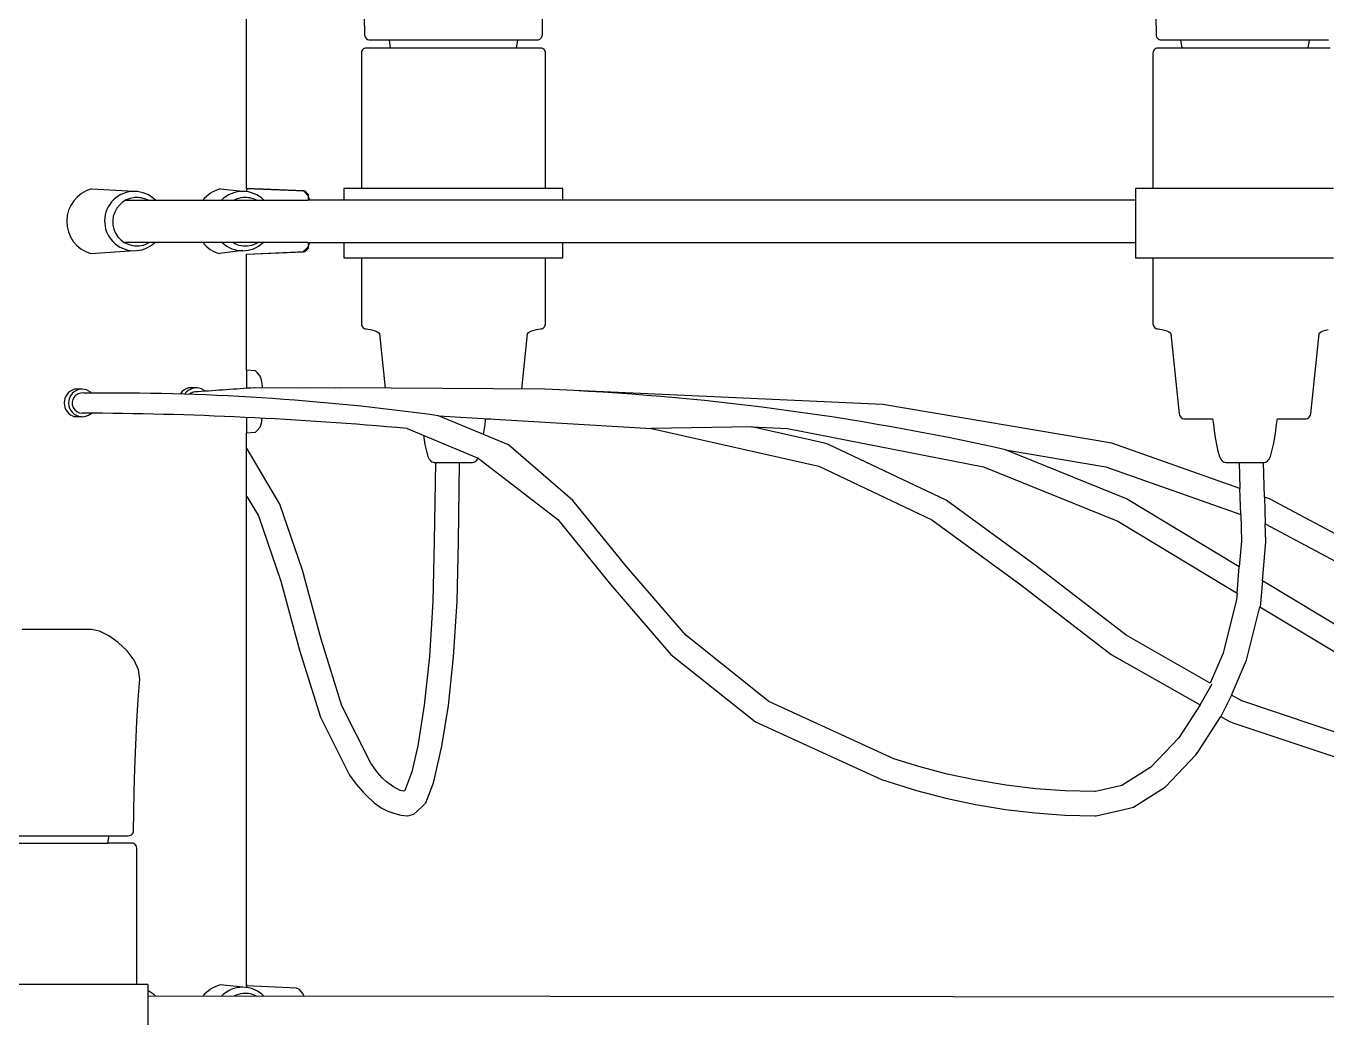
# Model space of a CAD drawing. Header units: millimetres. Extents: x 112 to 8820, y -2365 to 5002.
# Drawn here: x 3414.5 to 3602.2, y -683 to -539.9 of the extents above; entities that cross this region are included whole.
import ezdxf

# ---------------------------------------------------------------- set-up
doc = ezdxf.new("R2010")
doc.units = ezdxf.units.MM

# ---------------------------------------------------------------- blocks, each defined once
blk = doc.blocks.new('2097-50_EL_lateral')
for p, q in [((2.914, -93.699), (2.914, -88.413)), ((4.615, -91.218), (4.619, -91.482)), ((7.184, -91.482), (7.187, -91.218)), ((16.033, -91.218), (16.037, -91.482)), ((4.619, -91.482), (4.621, -91.499)), ((4.621, -91.499), (4.627, -91.515)), ((4.627, -91.515), (4.636, -91.528)), ((4.636, -91.528), (4.648, -91.54)), ((4.648, -91.54), (4.662, -91.548)), ((4.662, -91.548), (4.679, -91.553)), ((4.679, -91.553), (4.696, -91.555)), ((4.696, -91.555), (4.753, -91.555)), ((4.753, -91.555), (4.882, -91.555)), ((4.882, -91.555), (4.973, -91.555)), ((4.973, -91.555), (4.989, -91.673)), ((4.973, -91.555), (6.829, -91.555)), ((6.813, -91.673), (6.829, -91.555)), ((6.829, -91.555), (6.92, -91.555)), ((6.92, -91.555), (7.049, -91.555)), ((7.049, -91.555), (7.106, -91.555)), ((7.106, -91.555), (7.124, -91.553)), ((7.124, -91.553), (7.14, -91.548)), ((7.14, -91.548), (7.154, -91.54)), ((7.154, -91.54), (7.166, -91.528)), ((7.166, -91.528), (7.176, -91.515)), ((7.176, -91.515), (7.181, -91.499)), ((7.181, -91.499), (7.184, -91.482)), ((16.037, -91.482), (16.039, -91.499)), ((16.039, -91.499), (16.045, -91.515)), ((16.045, -91.515), (16.054, -91.528)), ((16.054, -91.528), (16.066, -91.54)), ((16.066, -91.54), (16.081, -91.548)), ((16.081, -91.548), (16.097, -91.553)), ((16.097, -91.553), (16.114, -91.555)), ((16.114, -91.555), (16.171, -91.555)), ((16.171, -91.555), (16.3, -91.555)), ((16.3, -91.555), (16.391, -91.555)), ((16.391, -91.555), (16.407, -91.673)), ((16.391, -91.555), (18.248, -91.555)), ((18.231, -91.673), (18.248, -91.555)), ((18.248, -91.555), (18.339, -91.555)), ((18.339, -91.555), (18.468, -91.555)), ((18.468, -91.555), (18.524, -91.555)), ((4.575, -91.73), (4.573, -91.747)), ((4.573, -91.747), (4.573, -93.7)), ((4.581, -91.714), (4.575, -91.73)), ((4.59, -91.7), (4.581, -91.714)), ((4.601, -91.689), (4.59, -91.7)), ((4.615, -91.68), (4.601, -91.689)), ((4.631, -91.675), (4.615, -91.68)), ((4.647, -91.673), (4.631, -91.675)), ((4.675, -91.673), (4.647, -91.673)), ((4.756, -91.673), (4.675, -91.673)), ((4.887, -91.673), (4.756, -91.673)), ((5.062, -91.673), (4.887, -91.673)), ((5.274, -91.673), (5.062, -91.673)), ((5.514, -91.673), (5.274, -91.673)), ((5.77, -91.673), (5.514, -91.673)), ((6.032, -91.673), (5.77, -91.673)), ((6.289, -91.673), (6.032, -91.673)), ((6.528, -91.673), (6.289, -91.673)), ((6.74, -91.673), (6.528, -91.673)), ((6.915, -91.673), (6.74, -91.673)), ((7.046, -91.673), (6.915, -91.673)), ((7.127, -91.673), (7.046, -91.673)), ((7.155, -91.673), (7.127, -91.673)), ((7.172, -91.675), (7.155, -91.673)), ((7.187, -91.68), (7.172, -91.675)), ((7.201, -91.689), (7.187, -91.68)), ((7.213, -91.7), (7.201, -91.689)), ((7.221, -91.714), (7.213, -91.7)), ((7.227, -91.73), (7.221, -91.714)), ((7.229, -91.747), (7.227, -91.73)), ((7.229, -93.7), (7.229, -91.747)), ((15.994, -91.73), (15.992, -91.747)), ((15.992, -91.747), (15.992, -93.7)), ((15.999, -91.714), (15.994, -91.73)), ((16.008, -91.7), (15.999, -91.714)), ((16.019, -91.689), (16.008, -91.7)), ((16.033, -91.68), (16.019, -91.689)), ((16.049, -91.675), (16.033, -91.68)), ((16.066, -91.673), (16.049, -91.675)), ((16.093, -91.673), (16.066, -91.673)), ((16.174, -91.673), (16.093, -91.673)), ((16.305, -91.673), (16.174, -91.673)), ((16.48, -91.673), (16.305, -91.673)), ((16.693, -91.673), (16.48, -91.673)), ((16.932, -91.673), (16.693, -91.673)), ((17.188, -91.673), (16.932, -91.673)), ((17.45, -91.673), (17.188, -91.673)), ((17.707, -91.673), (17.45, -91.673)), ((17.946, -91.673), (17.707, -91.673)), ((18.158, -91.673), (17.946, -91.673)), ((18.334, -91.673), (18.158, -91.673)), ((18.465, -91.673), (18.334, -91.673)), ((18.546, -91.673), (18.465, -91.673)), ((2.861, -93.742, 0.142), (2.535, -93.708, 0.047)), ((3.738, -93.734), (2.914, -93.699)), ((2.914, -93.7), (3.756, -93.734)), ((2.914, -93.7), (2.914, -93.746)), ((3.76, -93.755), (3.738, -93.734)), ((3.756, -93.734), (3.806, -93.787)), ((3.806, -93.806), (3.76, -93.755)), ((3.806, -93.787), (3.806, -93.806)), ((3.823, -93.861), (3.806, -93.806)), ((3.806, -93.806), (3.806, -93.861)), ((4.357, -93.7), (4.322, -93.7)), ((4.322, -93.7), (4.322, -93.869)), ((4.459, -93.7), (4.357, -93.7)), ((4.624, -93.7), (4.459, -93.7)), ((4.845, -93.7), (4.624, -93.7)), ((5.112, -93.7), (4.845, -93.7)), ((5.413, -93.7), (5.112, -93.7)), ((5.736, -93.7), (5.413, -93.7)), ((6.066, -93.7), (5.736, -93.7)), ((6.389, -93.7), (6.066, -93.7)), ((6.691, -93.7), (6.389, -93.7)), ((6.958, -93.7), (6.691, -93.7)), ((7.179, -93.7), (6.958, -93.7)), ((7.344, -93.7), (7.179, -93.7)), ((7.446, -93.7), (7.344, -93.7)), ((7.48, -93.7), (7.446, -93.7)), ((7.48, -93.869), (7.48, -93.7)), ((15.775, -93.7), (15.74, -93.7)), ((15.74, -93.7), (15.74, -93.869)), ((15.877, -93.7), (15.775, -93.7)), ((16.245, -93.7), (15.877, -93.7)), ((16.263, -93.7), (16.245, -93.7)), ((16.53, -93.7), (16.263, -93.7)), ((16.831, -93.7), (16.53, -93.7)), ((17.154, -93.7), (16.831, -93.7)), ((17.484, -93.7), (17.154, -93.7)), ((17.807, -93.7), (17.484, -93.7)), ((18.109, -93.7), (17.807, -93.7)), ((18.376, -93.7), (18.109, -93.7)), ((18.597, -93.7), (18.376, -93.7)), ((3.806, -93.871), (1.173, -93.871)), ((3.806, -93.861), (3.806, -93.871)), ((3.825, -93.869), (3.823, -93.861)), ((7.48, -93.869), (3.825, -93.869)), ((15.74, -93.869), (7.48, -93.869)), ((15.74, -93.869), (15.74, -94.478)), ((3.806, -94.48), (1.159, -94.48)), ((3.806, -94.564), (3.756, -94.616)), ((3.76, -94.592), (3.806, -94.542)), ((3.806, -94.48), (3.806, -94.49)), ((3.806, -94.542), (3.823, -94.487)), ((3.806, -94.49), (3.806, -94.545)), ((3.806, -94.545), (3.806, -94.564)), ((3.823, -94.487), (3.825, -94.478)), ((3.825, -94.478), (7.48, -94.478)), ((4.322, -94.478), (4.322, -94.7)), ((7.48, -94.7), (7.48, -94.478)), ((7.48, -94.478), (15.74, -94.478)), ((15.74, -94.478), (15.74, -94.7)), ((2.861, -94.597, 0.142), (2.525, -94.64, 0.047)), ((2.914, -94.649), (3.738, -94.614)), ((3.756, -94.616), (2.914, -94.651)), ((2.914, -96.322), (2.914, -94.649)), ((3.738, -94.614), (3.76, -94.592)), ((4.322, -94.7), (4.357, -94.7)), ((4.357, -94.7), (4.459, -94.7)), ((4.459, -94.7), (4.624, -94.7)), ((4.573, -94.7), (4.573, -95.652)), ((4.624, -94.7), (4.845, -94.7)), ((4.845, -94.7), (5.112, -94.7)), ((5.112, -94.7), (5.413, -94.7)), ((5.413, -94.7), (5.736, -94.7)), ((5.736, -94.7), (6.066, -94.7)), ((6.066, -94.7), (6.389, -94.7)), ((6.389, -94.7), (6.691, -94.7)), ((6.691, -94.7), (6.958, -94.7)), ((6.958, -94.7), (7.179, -94.7)), ((7.179, -94.7), (7.344, -94.7)), ((7.229, -95.652), (7.229, -94.7)), ((7.344, -94.7), (7.446, -94.7)), ((7.446, -94.7), (7.48, -94.7)), ((15.74, -94.7), (15.775, -94.7)), ((15.775, -94.7), (15.877, -94.7)), ((15.877, -94.7), (16.042, -94.7)), ((15.992, -94.7), (15.992, -95.652)), ((16.042, -94.7), (16.263, -94.7)), ((16.263, -94.7), (16.53, -94.7)), ((16.53, -94.7), (16.831, -94.7)), ((16.831, -94.7), (17.154, -94.7)), ((17.154, -94.7), (17.484, -94.7)), ((17.484, -94.7), (17.807, -94.7)), ((17.807, -94.7), (18.109, -94.7)), ((18.109, -94.7), (18.376, -94.7)), ((18.376, -94.7), (18.597, -94.7)), ((4.573, -95.652), (4.575, -95.669)), ((4.575, -95.669), (4.581, -95.684)), ((4.581, -95.684), (4.59, -95.698)), ((4.59, -95.698), (4.601, -95.71)), ((7.201, -95.71), (7.213, -95.698)), ((7.213, -95.698), (7.221, -95.684)), ((7.221, -95.684), (7.227, -95.669)), ((7.227, -95.669), (7.229, -95.652)), ((15.992, -95.652), (15.994, -95.669)), ((15.994, -95.669), (15.999, -95.684)), ((15.999, -95.684), (16.008, -95.698)), ((16.008, -95.698), (16.019, -95.71)), ((4.601, -95.71), (4.615, -95.718)), ((4.615, -95.718), (4.631, -95.724)), ((4.631, -95.724), (4.647, -95.726)), ((4.647, -95.726), (4.672, -95.728)), ((4.672, -95.728), (4.703, -95.733)), ((4.703, -95.733), (4.738, -95.742)), ((4.738, -95.742), (4.773, -95.753)), ((4.773, -95.753), (4.803, -95.767)), ((4.803, -95.767), (4.824, -95.782)), ((4.824, -95.782), (4.834, -95.799)), ((4.834, -95.799), (4.915, -96.581)), ((6.886, -96.594), (6.968, -95.799)), ((6.968, -95.799), (6.978, -95.782)), ((6.978, -95.782), (7, -95.767)), ((7, -95.767), (7.03, -95.753)), ((7.03, -95.753), (7.064, -95.742)), ((7.064, -95.742), (7.099, -95.733)), ((7.099, -95.733), (7.13, -95.728)), ((7.13, -95.728), (7.155, -95.726)), ((7.155, -95.726), (7.172, -95.724)), ((7.172, -95.724), (7.187, -95.718)), ((7.187, -95.718), (7.201, -95.71)), ((16.019, -95.71), (16.033, -95.718)), ((16.033, -95.718), (16.049, -95.724)), ((16.049, -95.724), (16.066, -95.726)), ((16.066, -95.726), (16.09, -95.728)), ((16.09, -95.728), (16.121, -95.733)), ((16.121, -95.733), (16.156, -95.742)), ((16.156, -95.742), (16.191, -95.753)), ((16.191, -95.753), (16.221, -95.767)), ((16.221, -95.767), (16.243, -95.782)), ((16.243, -95.782), (16.252, -95.799)), ((16.252, -95.799), (16.372, -96.952)), ((18.267, -96.952), (18.387, -95.799)), ((18.387, -95.799), (18.396, -95.782)), ((18.396, -95.782), (18.418, -95.767)), ((18.418, -95.767), (18.448, -95.753)), ((18.448, -95.753), (18.482, -95.742)), ((18.482, -95.742), (18.517, -95.733)), ((3.047, -96.332), (2.914, -96.322)), ((2.914, -96.322), (2.914, -96.584)), ((3.068, -96.354), (3.047, -96.332)), ((3.115, -96.406), (3.068, -96.354)), ((3.132, -96.461), (3.115, -96.406)), ((0.547, -96.596, -0.203), (0.437, -96.596, -0.203)), ((2.191, -96.578), (2.081, -96.578)), ((3.706, -96.583), (3.029, -96.576)), ((3.145, -96.546), (3.132, -96.461)), ((3.147, -96.577), (3.145, -96.546)), ((3.835, -96.576), (3.706, -96.583)), ((4.203, -96.579), (3.835, -96.576)), ((4.263, -96.576), (4.203, -96.579)), ((7.22, -96.597), (4.263, -96.576)), ((12.094, -96.817), (7.22, -96.597)), ((15.399, -97.375), (12.094, -96.817)), ((0.547, -96.993, -0.203), (0.437, -96.993, -0.203)), ((2.914, -97.002), (2.914, -97.226)), ((3.132, -97.087), (3.143, -97.014)), ((5.685, -96.98), (8.757, -97.165)), ((6.695, -97.4), (5.685, -96.98)), ((16.372, -96.952), (16.375, -96.969)), ((16.375, -96.969), (16.382, -96.985)), ((16.382, -96.985), (16.392, -96.998)), ((16.392, -96.998), (16.405, -97.01)), ((16.405, -97.01), (16.419, -97.018)), ((16.419, -97.018), (16.436, -97.024)), ((18.203, -97.024), (18.219, -97.018)), ((18.219, -97.018), (18.234, -97.01)), ((18.234, -97.01), (18.246, -96.998)), ((18.246, -96.998), (18.256, -96.985)), ((18.256, -96.985), (18.263, -96.969)), ((18.263, -96.969), (18.267, -96.952)), ((3.047, -97.216), (3.068, -97.194)), ((3.068, -97.194), (3.115, -97.143)), ((3.115, -97.143), (3.132, -97.087)), ((5.232, -97.163), (6.258, -97.591)), ((6.336, -97.251), (6.345, -97.191)), ((6.345, -97.191), (6.357, -97.107)), ((6.357, -97.107), (6.365, -97.048)), ((6.365, -97.048), (6.368, -97.025)), ((6.368, -97.025), (6.442, -97.025)), ((10.207, -97.139), (8.757, -97.165)), ((8.757, -97.165), (11.173, -97.709)), ((11.255, -97.375), (10.207, -97.139)), ((10.207, -97.139), (10.719, -97.165)), ((10.719, -97.165), (13.547, -97.715)), ((16.436, -97.024), (16.453, -97.025)), ((16.453, -97.025), (16.472, -97.025)), ((16.472, -97.025), (16.528, -97.025)), ((16.528, -97.025), (16.619, -97.025)), ((16.619, -97.025), (16.74, -97.025)), ((16.74, -97.025), (16.853, -97.025)), ((16.853, -97.025), (16.855, -97.048)), ((16.855, -97.048), (16.863, -97.107)), ((16.863, -97.107), (16.875, -97.191)), ((16.875, -97.191), (16.891, -97.291)), ((17.748, -97.291), (17.763, -97.191)), ((17.763, -97.191), (17.775, -97.107)), ((17.775, -97.107), (17.783, -97.048)), ((17.783, -97.048), (17.786, -97.025)), ((17.786, -97.025), (17.899, -97.025)), ((17.899, -97.025), (18.02, -97.025)), ((18.02, -97.025), (18.111, -97.025)), ((18.111, -97.025), (18.166, -97.025)), ((18.166, -97.025), (18.185, -97.025)), ((18.185, -97.025), (18.203, -97.024)), ((2.914, -97.226), (3.047, -97.216)), ((2.914, -97.445), (2.914, -97.226)), ((5.468, -97.262), (5.473, -97.291)), ((5.473, -97.291), (5.491, -97.394)), ((5.491, -97.394), (5.512, -97.49)), ((11.31, -97.395), (11.255, -97.375)), ((13.008, -98.199), (11.31, -97.395)), ((17.246, -98.028), (15.399, -97.375)), ((16.891, -97.291), (16.91, -97.394)), ((16.91, -97.394), (16.93, -97.49)), ((17.708, -97.49), (17.729, -97.394)), ((17.729, -97.394), (17.748, -97.291)), ((2.914, -105.208), (2.914, -97.445)), ((2.924, -97.455), (2.914, -97.445)), ((2.924, -97.455), (2.924, -97.455)), ((3.396, -98.256), (2.924, -97.455)), ((3.396, -98.256), (2.924, -97.455)), ((5.512, -97.49), (5.534, -97.568)), ((5.534, -97.568), (5.542, -97.588)), ((7.625, -98.203), (6.695, -97.4)), ((15.611, -98.18), (13.863, -97.47)), ((13.863, -97.47), (15.313, -97.715)), ((16.93, -97.49), (16.953, -97.568)), ((16.953, -97.568), (16.961, -97.588)), ((17.678, -97.588), (17.686, -97.568)), ((17.686, -97.568), (17.708, -97.49)), ((5.542, -97.588), (5.552, -97.605)), ((5.552, -97.605), (5.564, -97.621)), ((5.564, -97.621), (5.577, -97.634)), ((5.577, -97.634), (5.592, -97.644)), ((5.592, -97.644), (5.608, -97.651)), ((5.608, -97.651), (5.625, -97.653)), ((5.641, -97.653), (5.625, -98.79)), ((5.625, -97.653), (5.631, -97.653)), ((5.641, -97.653), (5.625, -98.79)), ((5.631, -97.653), (5.649, -97.653)), ((5.649, -97.653), (5.677, -97.653)), ((5.677, -97.653), (5.716, -97.653)), ((5.716, -97.653), (5.763, -97.653)), ((5.763, -97.653), (5.816, -97.653)), ((5.816, -97.653), (5.872, -97.653)), ((5.872, -97.653), (5.93, -97.653)), ((5.93, -97.653), (5.987, -97.653)), ((5.973, -98.793), (5.989, -97.653)), ((5.973, -98.793), (5.989, -97.653)), ((5.987, -97.653), (6.039, -97.653)), ((6.039, -97.653), (6.086, -97.653)), ((6.086, -97.653), (6.125, -97.653)), ((6.125, -97.653), (6.154, -97.653)), ((6.154, -97.653), (6.171, -97.653)), ((6.171, -97.653), (6.178, -97.653)), ((6.178, -97.653), (6.194, -97.651)), ((6.194, -97.651), (6.21, -97.644)), ((6.21, -97.644), (6.225, -97.634)), ((6.225, -97.634), (6.238, -97.621)), ((6.238, -97.621), (6.25, -97.605)), ((6.25, -97.605), (6.258, -97.591)), ((6.258, -97.591), (7.409, -98.478)), ((11.173, -97.709), (12.803, -98.482)), ((13.547, -97.715), (15.484, -98.501)), ((15.313, -97.715), (17.257, -98.402)), ((16.961, -97.588), (16.971, -97.605)), ((16.971, -97.605), (16.982, -97.621)), ((16.982, -97.621), (16.995, -97.634)), ((16.995, -97.634), (17.01, -97.644)), ((17.01, -97.644), (17.026, -97.651)), ((17.026, -97.651), (17.043, -97.653)), ((17.043, -97.653), (17.049, -97.653)), ((17.049, -97.653), (17.067, -97.653)), ((17.067, -97.653), (17.096, -97.653)), ((17.096, -97.653), (17.134, -97.653)), ((17.134, -97.653), (17.181, -97.653)), ((17.181, -97.653), (17.234, -97.653)), ((17.234, -97.653), (17.29, -97.653)), ((17.236, -97.653), (17.246, -98.028)), ((17.29, -97.653), (17.348, -97.653)), ((17.348, -97.653), (17.405, -97.653)), ((17.405, -97.653), (17.458, -97.653)), ((17.458, -97.653), (17.504, -97.653)), ((17.504, -97.653), (17.543, -97.653)), ((17.543, -97.653), (17.572, -97.653)), ((17.572, -97.653), (17.59, -97.653)), ((17.6, -98.153), (17.586, -97.653)), ((17.59, -97.653), (17.596, -97.653)), ((17.596, -97.653), (17.613, -97.651)), ((17.613, -97.651), (17.629, -97.644)), ((17.629, -97.644), (17.643, -97.634)), ((17.643, -97.634), (17.656, -97.621)), ((17.656, -97.621), (17.668, -97.605)), ((17.668, -97.605), (17.678, -97.588)), ((2.923, -98.144), (3.089, -98.425)), ((2.923, -98.144), (3.089, -98.425)), ((17.257, -98.402), (17.246, -98.028)), ((3.723, -99.206), (3.396, -98.256)), ((3.723, -99.206), (3.396, -98.256)), ((8.395, -99.152), (7.625, -98.203)), ((14.31, -99.15), (13.008, -98.199)), ((17.187, -99.13), (15.611, -98.18)), ((17.675, -98.18), (17.6, -98.153)), ((17.6, -98.153), (17.611, -98.541)), ((19.453, -99.13), (17.675, -98.18)), ((3.089, -98.425), (3.413, -99.364)), ((3.089, -98.425), (3.413, -99.364)), ((7.409, -98.478), (8.171, -99.418)), ((12.803, -98.482), (14.087, -99.42)), ((15.484, -98.501), (17.038, -99.439)), ((17.257, -98.402), (17.267, -98.787)), ((17.618, -98.797), (17.611, -98.541)), ((17.611, -98.541), (19.291, -99.439)), ((5.625, -98.79), (5.606, -99.658)), ((5.625, -98.79), (5.606, -99.658)), ((5.954, -99.66), (5.973, -98.793)), ((5.954, -99.66), (5.973, -98.793)), ((17.267, -98.787), (17.236, -99.16)), ((17.571, -99.361), (17.618, -98.797)), ((3.993, -100.205), (3.723, -99.206)), ((3.993, -100.205), (3.723, -99.206)), ((9.252, -100.147), (8.395, -99.152)), ((15.604, -100.147), (14.31, -99.15)), ((17.236, -99.16), (17.187, -99.13)), ((17.205, -99.539), (17.236, -99.16)), ((3.413, -99.364), (3.683, -100.364)), ((3.413, -99.364), (3.682, -100.364)), ((8.171, -99.418), (9.038, -100.423)), ((14.087, -99.42), (15.39, -100.423)), ((17.038, -99.439), (17.205, -99.539)), ((17.571, -99.361), (17.539, -99.74)), ((18.843, -100.126), (17.571, -99.361)), ((17.197, -99.632), (17.003, -100.407)), ((17.205, -99.539), (17.197, -99.632)), ((5.606, -99.658), (5.556, -100.455)), ((5.606, -99.658), (5.556, -100.455)), ((5.904, -100.457), (5.954, -99.66)), ((5.904, -100.457), (5.954, -99.66)), ((17.339, -100.504), (17.532, -99.736)), ((17.532, -99.736), (18.711, -100.444)), ((-0.164, -100.065), (-0.321, -100.065)), ((0.005, -100.065), (-0.164, -100.065)), ((0.173, -100.065), (0.005, -100.065)), ((0.331, -100.065), (0.173, -100.065)), ((0.468, -100.065), (0.331, -100.065)), ((0.576, -100.065), (0.468, -100.065)), ((0.648, -100.065), (0.576, -100.065)), ((0.68, -100.065), (0.648, -100.065)), ((0.798, -100.089), (0.68, -100.065)), ((0.932, -100.155), (0.798, -100.089)), ((1.067, -100.253), (0.932, -100.155)), ((4.292, -101.165), (3.993, -100.205)), ((4.292, -101.165), (3.993, -100.205)), ((10.453, -101.102), (9.252, -100.147)), ((16.819, -100.837), (15.604, -100.147)), ((1.193, -100.374), (1.067, -100.253)), ((1.294, -100.508), (1.193, -100.374)), ((3.682, -100.364), (3.984, -101.331)), ((3.683, -100.364), (3.984, -101.331)), ((1.36, -100.647), (1.294, -100.508)), ((5.556, -100.455), (5.481, -101.157)), ((5.556, -100.455), (5.481, -101.157)), ((5.829, -101.16), (5.904, -100.457)), ((5.829, -101.16), (5.904, -100.457)), ((9.038, -100.423), (10.258, -101.394)), ((15.39, -100.423), (16.673, -101.151)), ((17.003, -100.407), (16.819, -100.837)), ((17.124, -101.009), (17.339, -100.504)), ((1.378, -100.78), (1.36, -100.647)), ((1.355, -101.068), (1.378, -100.78)), ((16.673, -101.151), (16.844, -100.85)), ((1.336, -101.389), (1.355, -101.068)), ((12.256, -101.93), (10.453, -101.102)), ((17.124, -101.009), (16.97, -101.32)), ((17.274, -101.095), (17.124, -101.009)), ((19.702, -101.908), (17.274, -101.095)), ((3.984, -101.331), (4.402, -102.165)), ((3.984, -101.331), (4.402, -102.165)), ((4.708, -101.995), (4.292, -101.165)), ((4.708, -101.995), (4.292, -101.165)), ((5.481, -101.157), (5.388, -101.744)), ((5.481, -101.157), (5.388, -101.744)), ((5.736, -101.746), (5.829, -101.16)), ((5.736, -101.746), (5.829, -101.16)), ((16.673, -101.151), (16.367, -101.628)), ((16.65, -101.818), (16.97, -101.32)), ((16.97, -101.32), (17.098, -101.392)), ((1.32, -101.727), (1.336, -101.389)), ((10.258, -101.394), (12.077, -102.23)), ((17.098, -101.392), (17.158, -101.416)), ((17.158, -101.416), (19.656, -102.252)), ((16.367, -101.628), (15.963, -102.052)), ((1.307, -102.069), (1.32, -101.727)), ((5.388, -101.744), (5.301, -102.118)), ((5.388, -101.744), (5.301, -102.118)), ((5.632, -102.194), (5.736, -101.746)), ((5.632, -102.194), (5.736, -101.746)), ((16.173, -102.332), (16.611, -101.873)), ((16.611, -101.873), (16.65, -101.818)), ((1.297, -102.399), (1.307, -102.069)), ((4.805, -102.126), (4.708, -101.995)), ((4.805, -102.126), (4.708, -101.995)), ((12.616, -102.042), (12.256, -101.93)), ((13.024, -102.149), (12.616, -102.042)), ((15.963, -102.052), (15.543, -102.317)), ((4.402, -102.165), (4.5, -102.297)), ((4.402, -102.165), (4.5, -102.297)), ((4.874, -102.205), (4.805, -102.126)), ((4.874, -102.205), (4.805, -102.126)), ((4.938, -102.264), (4.874, -102.205)), ((4.938, -102.264), (4.874, -102.205)), ((5.036, -102.335), (4.938, -102.264)), ((5.036, -102.335), (4.938, -102.264)), ((5.301, -102.118), (5.2, -102.385)), ((5.301, -102.118), (5.2, -102.385)), ((5.502, -102.565), (5.612, -102.275)), ((5.502, -102.565), (5.612, -102.275)), ((5.612, -102.275), (5.632, -102.194)), ((5.612, -102.275), (5.632, -102.194)), ((12.077, -102.23), (12.504, -102.363)), ((13.448, -102.24), (13.024, -102.149)), ((13.873, -102.311), (13.448, -102.24)), ((1.291, -102.703), (1.297, -102.399)), ((4.5, -102.297), (4.598, -102.409)), ((4.5, -102.297), (4.598, -102.409)), ((4.598, -102.409), (4.66, -102.473)), ((4.598, -102.409), (4.66, -102.473)), ((5.134, -102.386), (5.036, -102.335)), ((5.134, -102.386), (5.036, -102.335)), ((5.158, -102.393), (5.134, -102.386)), ((5.158, -102.393), (5.134, -102.386)), ((5.188, -102.397), (5.158, -102.393)), ((5.188, -102.397), (5.158, -102.393)), ((5.2, -102.385), (5.188, -102.397)), ((5.2, -102.385), (5.188, -102.397)), ((12.504, -102.363), (12.579, -102.385)), ((12.579, -102.385), (13.006, -102.497)), ((14.298, -102.362), (13.873, -102.311)), ((14.724, -102.392), (14.298, -102.362)), ((15.151, -102.402), (14.724, -102.392)), ((15.161, -102.402), (15.151, -102.402)), ((15.543, -102.317), (15.161, -102.402)), ((15.709, -102.626), (16.173, -102.332)), ((4.66, -102.473), (4.758, -102.565)), ((4.66, -102.473), (4.758, -102.565)), ((4.758, -102.565), (4.857, -102.636)), ((4.758, -102.565), (4.857, -102.636)), ((4.857, -102.636), (4.956, -102.687)), ((4.857, -102.636), (4.956, -102.687)), ((5.332, -102.73), (5.44, -102.627)), ((5.332, -102.73), (5.439, -102.627)), ((5.439, -102.627), (5.502, -102.565)), ((5.44, -102.627), (5.502, -102.565)), ((13.006, -102.497), (13.434, -102.589)), ((13.434, -102.589), (13.863, -102.66)), ((15.173, -102.752), (15.636, -102.649)), ((15.636, -102.649), (15.709, -102.626)), ((1.287, -102.967), (1.291, -102.703)), ((4.956, -102.687), (5.055, -102.718)), ((4.956, -102.687), (5.054, -102.718)), ((5.054, -102.718), (5.141, -102.742)), ((5.055, -102.718), (5.141, -102.742)), ((5.141, -102.742), (5.24, -102.752)), ((5.141, -102.742), (5.24, -102.752)), ((5.24, -102.752), (5.245, -102.752)), ((5.24, -102.752), (5.245, -102.752)), ((5.245, -102.752), (5.332, -102.73)), ((5.245, -102.752), (5.332, -102.73)), ((13.863, -102.66), (14.292, -102.711)), ((14.292, -102.711), (14.723, -102.742)), ((14.723, -102.742), (15.153, -102.752)), ((15.153, -102.752), (15.173, -102.752)), ((1.243, -103.033), (1.258, -103.025)), ((1.258, -103.025), (1.27, -103.014)), ((1.27, -103.014), (1.279, -103)), ((1.279, -103), (1.285, -102.984)), ((1.285, -102.984), (1.287, -102.967)), ((-1.109, -103.04), (0.933, -103.04)), ((-1.094, -103.145), (0.918, -103.145)), ((0.918, -103.145), (0.933, -103.04)), ((1.15, -103.145), (0.918, -103.145)), ((0.933, -103.04), (1.024, -103.04)), ((1.024, -103.04), (1.153, -103.04)), ((1.231, -103.145), (1.15, -103.145)), ((1.153, -103.04), (1.21, -103.04)), ((1.21, -103.04), (1.227, -103.038)), ((1.227, -103.038), (1.243, -103.033)), ((1.258, -103.145), (1.231, -103.145)), ((1.275, -103.147), (1.258, -103.145)), ((1.291, -103.153), (1.275, -103.147)), ((1.305, -103.162), (1.291, -103.153)), ((1.316, -103.173), (1.305, -103.162)), ((1.325, -103.187), (1.316, -103.173)), ((1.33, -103.202), (1.325, -103.187)), ((1.332, -103.219), (1.33, -103.202)), ((1.332, -105.185), (1.332, -103.219)), ((1.491, -105.185), (-1.667, -105.185)), ((1.491, -105.185), (1.491, -106.185)), ((2.861, -105.227, 0.142), (2.535, -105.193, 0.047)), ((2.914, -105.185), (2.914, -105.231)), ((3.638, -105.239), (2.914, -105.208)), ((3.68, -105.26), (3.638, -105.239)), ((3.723, -105.31), (3.68, -105.26)), ((26.771, -105.376), (1.494, -105.354, 0.142)), ((3.75, -105.356), (3.723, -105.31))]:
    blk.add_line(p, q)
at = {"extrusion": (1.04654e-19, -0.001462, 0.999999)}
for p, q in [((1.297, -93.742, 0.142), (0.681, -93.708, 0.142)), ((0.671, -94.64, 0.141), (1.297, -94.597, 0.142))]:
    blk.add_line(p, q, dxfattribs=at)
for centre, radius, start, end in [((0.808, -94.175, 0.047), 0.485, 105.2166, 253.524), ((1.297, -94.17, 0.142), 0.428, 44.3824, 313.5514), ((1.335, -94.179, 0.142), 0.349, 62.2823, 95.2856), ((2.662, -94.175, 0.047), 0.485, 105.2166, 141.0649), ((2.861, -94.17, 0.142), 0.428, 44.3824, 135.6176), ((2.9, -94.179, 0.142), 0.349, 62.2823, 95.2856), ((1.335, -94.179, 0.142), 0.349, 95.2856, 259.575), ((2.9, -94.179, 0.142), 0.349, 95.2856, 117.7177), ((1.335, -94.179, 0.142), 0.349, 259.575, 300.5084), ((2.662, -94.175, 0.047), 0.485, 218.9187, 253.524), ((2.861, -94.17, 0.142), 0.428, 226.4837, 313.5514), ((2.9, -94.179, 0.142), 0.349, 239.5501, 259.575), ((2.9, -94.179, 0.142), 0.349, 259.575, 300.5084), ((0.492, -96.795, -0.203), 0.206, 105.4166, 254.5834), ((0.547, -96.795, -0.203), 0.198, 49.412, 312.2669), ((2.136, -96.776), 0.206, 105.4166, 147.3953), ((2.191, -96.776), 0.198, 49.412, 146.6755), ((2.19, -96.778, 0.203), 0.145, 81.2448, 131.8017), ((8.009, -172.375), 75.962, 93.75833, 94.37625), ((5.713, -133.762), 37.196, 77.3432, 87.6772), ((0.546, -96.796), 0.145, 81.2448, 270), ((0.953, -130.827), 34.176, 82.0407, 90.6451), ((0.311, -151.398), 54.457, 84.8156, 89.7526), ((1.297, -105.655, 0.142), 0.428, 44.3824, 62.9228), ((2.662, -105.661, 0.047), 0.485, 105.2166, 141.0649), ((2.861, -105.655, 0.142), 0.428, 44.3824, 135.6176), ((1.335, -105.665, 0.142), 0.349, 62.2823, 63.4647), ((2.9, -105.665, 0.142), 0.349, 95.2856, 117.7177), ((2.9, -105.665, 0.142), 0.349, 62.2823, 95.2856)]:
    blk.add_arc(centre, radius, start, end)

msp = doc.modelspace()

# ---------------------------------------------------------------- block references
at = {"color": 1, "xscale": 10, "yscale": 10, "zscale": 10}
msp.add_blockref('2097-50_EL_lateral', (3417.13, 373.69), dxfattribs=at)

doc.saveas('drawing.dxf')
